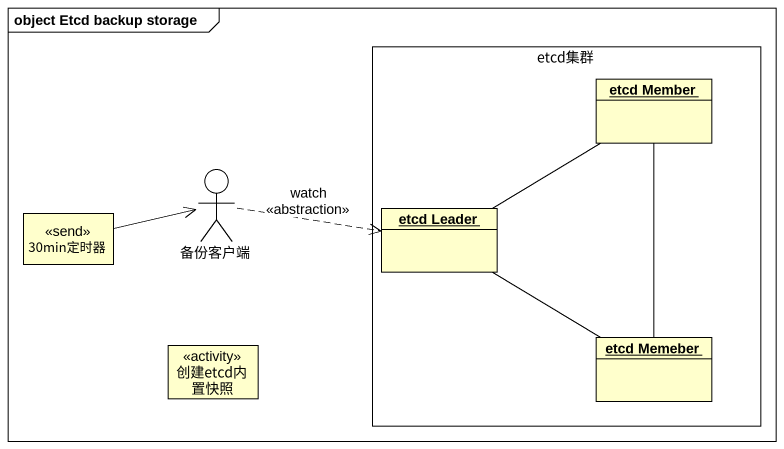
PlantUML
@startuml
mainframe object Etcd backup storage
allowmixing
hide circle
hide empty members
rectangle etcd集群 {
  object "etcd Member" as etcd_Member
  object "etcd Leader" as etcd_Leader
  object "etcd Memeber" as etcd_Memeber
}
actor 备份客户端
class "30min定时器" as c30min定时器 <<send>>
class 创建etcd内置快照 <<activity>>
备份客户端 .right.> etcd_Leader : watch\n<<abstraction>>
c30min定时器 -right-> 备份客户端
etcd_Leader -up- etcd_Member
etcd_Leader -- etcd_Memeber
etcd_Memeber -up- etcd_Member
@enduml
